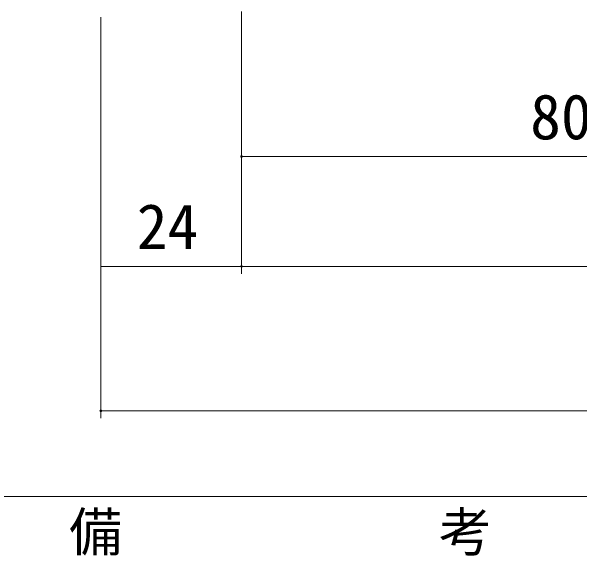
# Model space of a CAD drawing. Units: millimetres on the paper, enlarged 10 times, with parts at other scales. Extents: x -2000 to 2000, y -1385 to 1385.
# Drawn here: x -1618.3 to -1295.7, y -1051.1 to -742.1 of the extents above; entities that cross this region are included whole.
import ezdxf
from ezdxf.enums import TextEntityAlignment as Align

# ---------------------------------------------------------------- set-up
doc = ezdxf.new("R2010")
doc.units = ezdxf.units.MM
doc.header["$LTSCALE"] = 10
for name, color, linetype, lineweight in [('1-0_H-SYM', 7, 'Continuous', 20), ('1-1_0', 7, 'Continuous', 20), ('2-0_18', 7, 'Continuous', 18)]:
    doc.layers.add(name, color=color, linetype=linetype, lineweight=lineweight)
doc.styles.add('ＭＳ ゴシック', font='')
doc.styles.get('ＭＳ ゴシック').set_extended_font_data('MS Gothic')

msp = doc.modelspace()

# ---------------------------------------------------------------- linework, layer by layer
at = {"layer": '1-0_H-SYM'}
msp.add_line((380, -1017.5), (-1950, -1017.5), dxfattribs=at)
msp.add_line((380, -1017.5), (-1950, -1017.5), dxfattribs=at)
at = {"layer": '1-1_0'}
msp.add_line((380, -1017.5), (-1950, -1017.5), dxfattribs=at)
msp.add_line((380, -1017.5), (-1950, -1017.5), dxfattribs=at)
at = {"layer": '2-0_18', "lineweight": 20}
msp.add_line((-1487.6, -742.06), (-1487.6, -828.67), dxfattribs=at)
at = {"layer": '2-0_18', "color": 4, "lineweight": 9}
for p, q in [((-1487.6, -742.06), (-1487.6, -891.02)), ((-1487.6, -742.06), (-1487.6, -891.02)), ((-1567.6, -745.39), (-1567.6, -891.02)), ((-1567.6, -745.39), (-1567.6, -973.03)), ((-98.39, -824.5), (-1487.6, -824.5)), ((-1567.6, -886.85), (-1487.6, -886.85)), ((-1487.6, -886.85), (-785, -886.85)), ((-1567.6, -968.86), (-785, -968.86))]:
    msp.add_line(p, q, dxfattribs=at)
for centre, start, end in [((-1487.6, -824.5), 0, 180), ((-1487.6, -824.5), 180, 0), ((-1487.6, -886.85), 0, 180), ((-1487.6, -886.85), 180, 0), ((-1567.6, -968.86), 0, 180), ((-1567.6, -968.86), 180, 0)]:
    msp.add_arc(centre, 0.521, start, end, dxfattribs=at)

# ---------------------------------------------------------------- texts
at = {"layer": '1-0_H-SYM', "style": 'ＭＳ ゴシック'}
msp.add_text('備\u3000\u3000\u3000\u3000\u3000\u3000考', height=21.99, dxfattribs=at).set_placement((-1585.54, -1055.24), align=Align.BOTTOM_LEFT)
at = {"layer": '2-0_18', "style": 'ＭＳ ゴシック'}
for s, p in [('807', (-1323.82, -822.42)), ('24', (-1547.15, -884.77))]:
    msp.add_text(s, height=25.66, dxfattribs=at).set_placement(p, align=Align.BOTTOM_LEFT)

doc.saveas('drawing.dxf')
